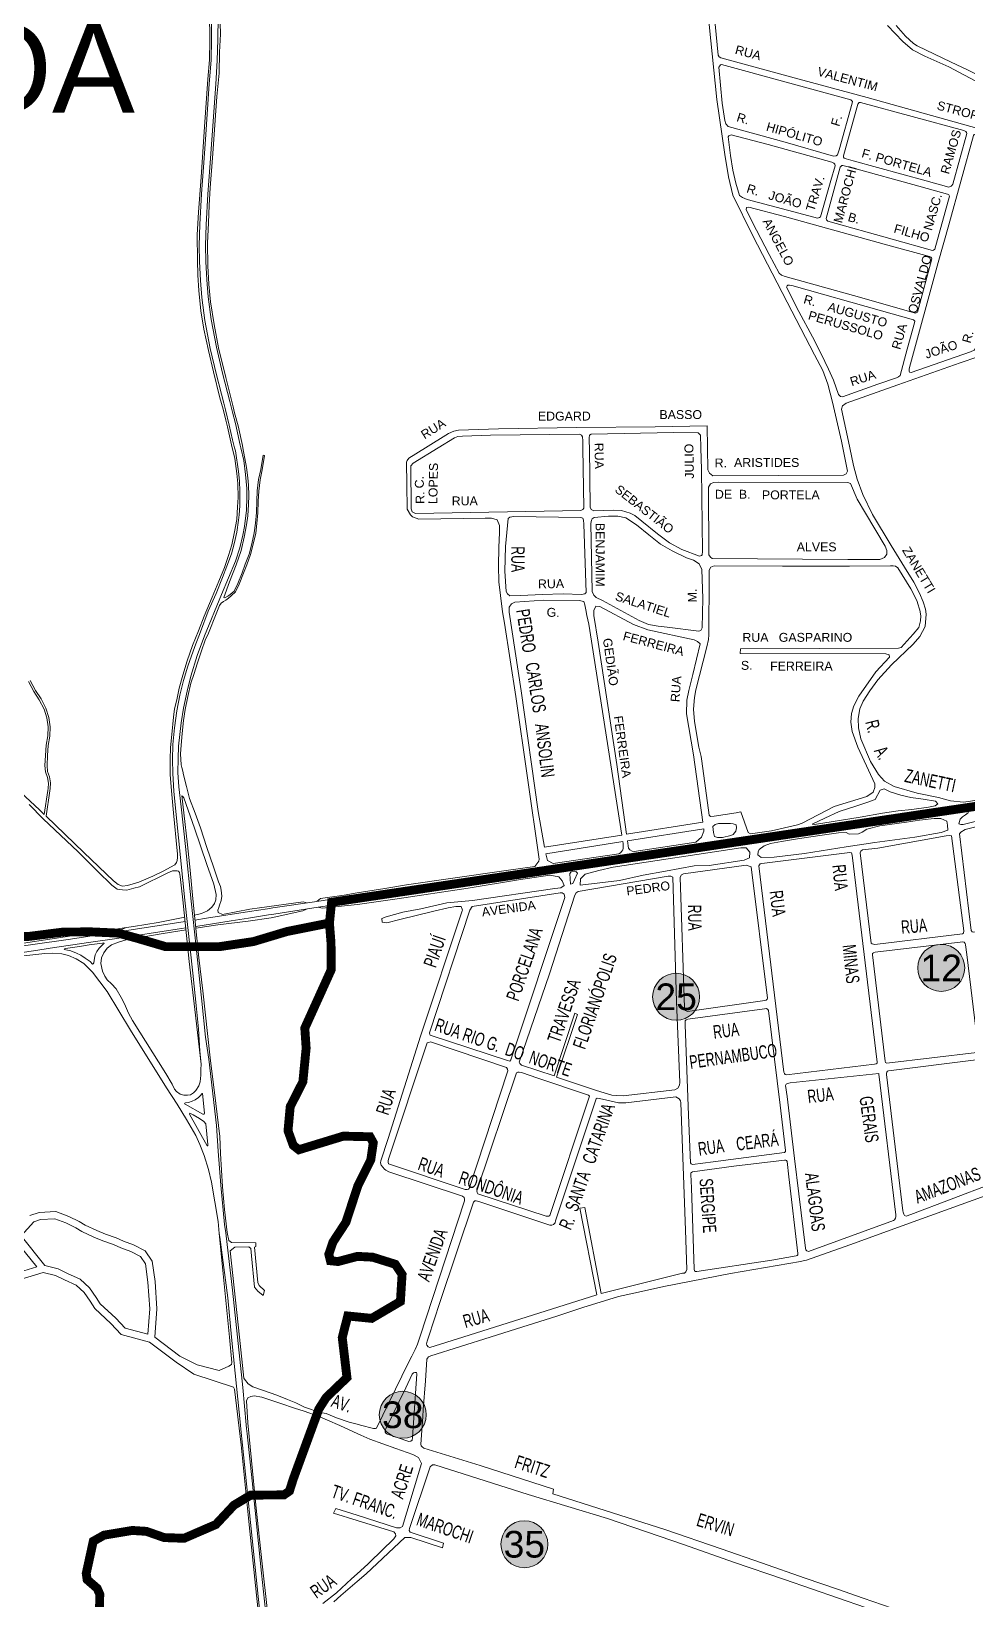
# Model space of a CAD drawing. Header units: millimetres. Extents: x 617885 to 663705, y 7172943 to 7234736.
# Drawn here: x 643034 to 644087, y 7182505 to 7184268 of the extents above; entities that cross this region are included whole.
import ezdxf
from ezdxf.enums import TextEntityAlignment as Align

# ---------------------------------------------------------------- set-up
doc = ezdxf.new("R2010")
doc.units = ezdxf.units.MM
for name, color, linetype in [('BAIRROS', 12, 'Continuous'), ('Equipamentos Públicos', 171, 'Continuous'), ('Escolas Municipais', 21, 'Continuous')]:
    doc.layers.add(name, color=color, linetype=linetype)
doc.layers.add('TOP_VIAS 10.000', color=7, linetype='Continuous', lineweight=9)
doc.layers.add('VIAS', color=7, linetype='Continuous', lineweight=5)
doc.styles.add('LDUP', font='LDUP.SHX')
doc.styles.get("Standard").update_dxf_attribs({"font": 'arial.ttf'})

msp = doc.modelspace()

# ---------------------------------------------------------------- hatches: boundary and pattern name
at = {"layer": 'Equipamentos Públicos', "true_color": 0xb3b3ff}
h = msp.add_hatch(color=151, dxfattribs=at)
edge = h.paths.add_edge_path()
edge.add_arc((643758.8, 7183182.6), 26.4, 0, 360)
h = msp.add_hatch(color=151, dxfattribs=at)
edge = h.paths.add_edge_path()
edge.add_arc((643451.4, 7182712.6), 26.4, 0, 360)
at = {"layer": 'Escolas Municipais'}
h = msp.add_hatch(color=21, dxfattribs=at)
edge = h.paths.add_edge_path()
edge.add_arc((644056.9, 7183215.1), 26.4, 0, 360)
h = msp.add_hatch(color=21, dxfattribs=at)
edge = h.paths.add_edge_path()
edge.add_arc((643588.1, 7182567), 26.4, 0, 360)

# ---------------------------------------------------------------- linework, layer by layer
at = {"layer": 'BAIRROS', "lineweight": 40, "ltscale": 0.3, "const_width": 10}
for points in [[(642950.6, 7183249.7), (643030, 7183250.4), (643069.8, 7183255.4), (643100.9, 7183255.6), (643131.4, 7183254.2), (643152.3, 7183248.5), (643184.6, 7183239), (643245.4, 7183239), (643283.4, 7183244.7), (643321.4, 7183256.1), (643368.9, 7183265.6), (643371.3, 7183288.9), (644344.1, 7183433.7), (644503, 7183461), (644604, 7183495), (644650, 7183520), (644711, 7183563), (644979, 7183826), (645093.8, 7183935.2)], [(643109.9, 7182465.2), (643110.6, 7182510.8), (643107.7, 7182517.4), (643096.4, 7182527.2), (643095.4, 7182534.3), (643103.3, 7182570.4), (643115.4, 7182577.2), (643147.2, 7182582.5), (643163, 7182581.5), (643183, 7182574.5), (643205.4, 7182573.7), (643241.2, 7182589.2), (643261.5, 7182610.9), (643280.3, 7182622.2), (643317.7, 7182622.5), (643323.9, 7182626.8), (643328.4, 7182640.9), (643357, 7182719), (643365.2, 7182731.9), (643388.6, 7182754.4), (643383.3, 7182799.4), (643389.5, 7182823.7), (643416.4, 7182821), (643448.7, 7182840), (643450.6, 7182870.4), (643443, 7182881.8), (643417.5, 7182889.8), (643400.4, 7182890.7), (643378.6, 7182884.9), (643370, 7182885.8), (643368.2, 7182893.1), (643372.9, 7182906.9), (643387.4, 7182929), (643400.9, 7182970.2), (643415.4, 7182999.2), (643418.2, 7183018.5), (643414.5, 7183025.2), (643384.5, 7183025.9), (643334.5, 7183010.6), (643328.2, 7183015.6), (643322.3, 7183032), (643324.8, 7183059.1), (643339, 7183087), (643342.7, 7183124.9), (643341.2, 7183147.4), (643370.8, 7183212.8), (643370.7, 7183242.9), (643368.9, 7183265.6), (643371.3, 7183288.9), (644344.1, 7183433.7)]]:
    msp.add_lwpolyline(points, dxfattribs=at)
at = {"layer": 'Equipamentos Públicos', "color": 7, "lineweight": 5}
for centre in [(643758.8, 7183182.6), (643451.4, 7182712.6)]:
    msp.add_circle(centre, 26.4, dxfattribs=at)
at = {"layer": 'Escolas Municipais', "color": 7, "lineweight": 5}
for centre in [(644056.9, 7183215.1), (643588.1, 7182567)]:
    msp.add_circle(centre, 26.4, dxfattribs=at)
at = {"layer": 'VIAS', "color": 253, "flags": 128}
for points in [[(643800.1, 7183768.5), (643947.2, 7183769), (643950, 7183770.6), (643951.5, 7183773.5), (643946.2, 7183800), (643944.7, 7183807.5), (643934.8, 7183851.1), (643929.4, 7183871.5), (643923.7, 7183886.7), (643914.5, 7183904.4), (643883.6, 7183963.8), (643844.8, 7184039.1), (643822.7, 7184083.9), (643817.5, 7184104.5), (643813.6, 7184129.8), (643804.4, 7184191.7), (643792.7, 7184309.2)], [(643223.9, 7183988.2), (643222.7, 7184009.3), (643222.5, 7184027.4), (643223.1, 7184051.1), (643225.2, 7184085.6), (643227.4, 7184115.5), (643229.6, 7184146.6), (643233.8, 7184209.2), (643235.7, 7184235.9), (643236.4, 7184259.2), (643236.4, 7184284.1)], [(643245.8, 7184289.6), (643246.2, 7184265), (643245.4, 7184244.7), (643244.9, 7184221.2), (643242.4, 7184194.8), (643240.5, 7184168.3), (643237.9, 7184130.8), (643234.9, 7184092.2), (643233.7, 7184072.6), (643232.7, 7184052.8), (643231.7, 7184030.2), (643232.2, 7184004.4), (643233.3, 7183983.9), (643235.3, 7183964.2), (643239.4, 7183938.6), (643244.3, 7183912.3), (643252.3, 7183879), (643260.5, 7183845.9), (643262.3, 7183839.4), (643266.4, 7183824.8), (643271.1, 7183802.7)], [(643802.6, 7184276.4), (643805.9, 7184241.5), (643807.2, 7184239.5), (643808.9, 7184238.5), (643891.4, 7184215.9), (643973.6, 7184193.7), (644090.4, 7184161.1), (644153.3, 7184143.6), (644155.9, 7184143.1), (644158.3, 7184143.6), (644159.7, 7184144.7), (644168.4, 7184175.8), (644168.7, 7184177.8), (644168.5, 7184179.5), (644165.8, 7184181.7), (644100.8, 7184209.6), (644065.3, 7184228.3), (644038.4, 7184240.2), (644024.6, 7184247.6), (644013.6, 7184257), (643996.4, 7184274.7)], [(643262.2, 7183800), (643259.8, 7183809), (643256.3, 7183825.3), (643251.9, 7183842.6), (643250, 7183850.3), (643241.7, 7183882.1), (643234.8, 7183911.5), (643228.7, 7183943.1), (643225.4, 7183969), (643223.9, 7183988.2)], [(643355.1, 7183290.3), (643358.8, 7183293), (643385.5, 7183297), (643400, 7183299.4), (643431.3, 7183304.4), (643455.6, 7183308.6), (643565.1, 7183324.1), (643599.9, 7183329.3), (643604.3, 7183335), (643604.6, 7183337.5), (643578.5, 7183520.2), (643565.9, 7183602.7), (643563.7, 7183615.4), (643561.3, 7183634), (643559.4, 7183649.1), (643559.1, 7183667.1), (643559.5, 7183687.8), (643560.1, 7183704.7), (643560.3, 7183712.4), (643557.6, 7183718.9), (643551.3, 7183720.9), (643544, 7183720.9), (643469.6, 7183719.6), (643462.2, 7183722.3), (643460, 7183724.6), (643456.4, 7183731.1), (643456, 7183758.6), (643455.7, 7183783.7), (643456.2, 7183785.7), (643458, 7183788.1), (643477.1, 7183800), (643502.7, 7183816), (643508.8, 7183818.8), (643514.2, 7183819.7), (643559.1, 7183821.3), (643647, 7183822.7), (643735.1, 7183823.7), (643793.8, 7183824.8), (643794.2, 7183800), (643794.6, 7183775.1), (643796.5, 7183771.3), (643800.1, 7183768.5)], [(643271.1, 7183802.7), (643271.6, 7183800), (643275.8, 7183777.8), (643277.2, 7183766.1), (643277.9, 7183758), (643278.2, 7183746.3), (643277.9, 7183736.2), (643277.1, 7183723.6), (643275.6, 7183713.2), (643273.1, 7183699.3), (643269.5, 7183684.3), (643264.1, 7183668.5), (643256.6, 7183649.2), (643250.1, 7183631.6), (643251.2, 7183631.4), (643254.5, 7183633), (643255.9, 7183633.8), (643257.3, 7183634.9), (643261.8, 7183638.9), (643266, 7183647.2), (643270.7, 7183659.5), (643274.3, 7183669.1), (643278.6, 7183680.5), (643281.5, 7183691.8), (643284.3, 7183704.4), (643285.7, 7183715.1), (643286.8, 7183727), (643287.1, 7183740), (643287.8, 7183751.5), (643289.3, 7183764.4), (643291.7, 7183775.5), (643294.2, 7183791.5), (643295.9, 7183791.2), (643293.3, 7183775.2), (643290.9, 7183764.1), (643289.4, 7183751.3), (643288.8, 7183740), (643288.5, 7183726.9), (643287.4, 7183715), (643286, 7183704.1), (643283.2, 7183691.4), (643280.2, 7183679.9), (643275.9, 7183668.5), (643272.3, 7183658.9), (643267.5, 7183646.5), (643263.2, 7183637.9), (643258.4, 7183633.6), (643255.4, 7183630.7), (643252.5, 7183628.7), (643249.7, 7183627.1), (643247.1, 7183625.4), (643245.4, 7183622.5), (643241.6, 7183613.4), (643232.7, 7183591.6), (643229.3, 7183583.7), (643225.2, 7183571.6), (643220, 7183557.2), (643216.6, 7183546.3), (643213.2, 7183535.1), (643209.6, 7183520.4), (643206.8, 7183505.7), (643204.8, 7183493.2), (643203.2, 7183478.7), (643202.3, 7183465.5), (643201.5, 7183455.9), (643202.3, 7183443.3), (643202.9, 7183440.6), (643203.9, 7183436.3), (643204.6, 7183432.2), (643208, 7183419), (643211.6, 7183405.7), (643218, 7183389.2), (643223.8, 7183372.6), (643231.1, 7183350.3), (643238.6, 7183328.8), (643244, 7183311.9), (643246.2, 7183306.5), (643247.3, 7183302.6), (643247.9, 7183295.7), (643247.1, 7183290.9), (643245.1, 7183285.6), (643244.4, 7183283), (643243.5, 7183280), (643243.9, 7183277.5), (643248.5, 7183275.2), (643279.4, 7183281.1), (643290.4, 7183282.7), (643339.3, 7183289.2), (643343.2, 7183288.3)], [(643261.8, 7183692.1), (643264.6, 7183705), (643266.7, 7183718.7), (643267.4, 7183724.5), (643268.2, 7183734.8), (643268.3, 7183751), (643267.8, 7183762.4), (643266.6, 7183773.4), (643263.1, 7183796.5), (643262.2, 7183800)], [(643224.7, 7183106.8), (643223, 7183121.5), (643221.7, 7183146.6), (643219.4, 7183169.2), (643215.1, 7183209.2), (643206.1, 7183291.4), (643199, 7183361.4), (643193.9, 7183413.6), (643192.7, 7183434.1), (643192.4, 7183448.9), (643192.9, 7183466.4), (643194.7, 7183485.2), (643197.4, 7183504.3), (643200.8, 7183521.8), (643204.8, 7183538.4), (643209.7, 7183554.4), (643217.7, 7183576.5), (643223.8, 7183592.9), (643232.6, 7183616.3), (643241.5, 7183636), (643248.7, 7183654.1), (643253.6, 7183666.7), (643258.8, 7183680.8), (643261.8, 7183692.1)], [(643649.8, 7183628.4), (643610, 7183628.5), (643577.5, 7183626.3), (643573.5, 7183624.5), (643571.1, 7183620.7), (643571.2, 7183615.3), (643584.5, 7183526.7), (643603.6, 7183391), (643610.6, 7183350.8)], [(643657.3, 7183617.9), (643656.3, 7183623.3), (643654.9, 7183627.1), (643649.8, 7183628.4)], [(643610.6, 7183350.8), (643697.6, 7183364.5), (643660.6, 7183601.8), (643658.3, 7183611.5), (643657.3, 7183617.9)], [(643789, 7183378.9), (643703.1, 7183365.4), (643692.1, 7183444), (643671, 7183581.2), (643666.2, 7183611.5), (643666.4, 7183617), (643668.4, 7183622), (643673.1, 7183621.6), (643710.8, 7183601.1), (643727.1, 7183595.1), (643779.1, 7183583.9), (643782.8, 7183582.3), (643785.8, 7183579.5), (643777.4, 7183545.1), (643773, 7183526.9), (643770.8, 7183516), (643770.6, 7183500.8), (643778.5, 7183454.8), (643789, 7183378.9)], [(643217.7, 7183268.9), (643230.7, 7183270.9), (643279, 7183278.6), (643299.4, 7183281.7), (643305.4, 7183282.6), (643354.8, 7183289.9), (643400, 7183296.8), (643508.8, 7183313.3), (643667.4, 7183337), (643674, 7183338), (643908.8, 7183373.3), (644082.1, 7183399), (644194.3, 7183415.7)], [(643356.4, 7183283.3), (643360.9, 7183282.2), (643400.3, 7183286.3), (643445, 7183292.9), (643524.9, 7183304.6), (643581.4, 7183314), (643616.7, 7183319.2), (643626.9, 7183317.6), (643630.5, 7183313.1), (643632.7, 7183307.8), (643629, 7183305.3), (643622.4, 7183304.2), (643529.6, 7183290.9), (643501.1, 7183288.2), (643471.7, 7183281.7), (643451.5, 7183277.6), (643432.7, 7183272.7), (643427.9, 7183270.8), (643428.1, 7183266.6), (643433.6, 7183265.9), (643448.1, 7183269.7), (643486.4, 7183278.9), (643502.6, 7183282.7), (643510.9, 7183284.2), (643517, 7183284), (643518.2, 7183281.2), (643518.6, 7183280.2), (643518.3, 7183279.1), (643471.4, 7183138.2), (643434.8, 7183023.4), (643426.7, 7182998.2), (643426.3, 7182995.9), (643426.9, 7182993.3), (643428.8, 7182990.9), (643430.9, 7182988.9), (643432.4, 7182987.6), (643435.7, 7182985.8), (643518.5, 7182958.3), (643520.3, 7182957), (643520.8, 7182955), (643520.8, 7182953.1), (643470.5, 7182800), (643467.8, 7182791.8), (643465.4, 7182786.1), (643461.5, 7182778.5), (643457.4, 7182770.8), (643422, 7182697.6), (643420.8, 7182697.1), (643418.6, 7182697), (643404, 7182700.9), (643400, 7182701.9), (643391.1, 7182704.2), (643376.7, 7182709.2), (643365.3, 7182714.1), (643358.4, 7182715.1), (643340.9, 7182721.1), (643331.1, 7182725.9), (643321.8, 7182729.9), (643309.6, 7182734.8), (643294.9, 7182739.7), (643282.9, 7182744), (643277.4, 7182747.4), (643273.4, 7182752.8), (643272.7, 7182753.9), (643267.8, 7182800), (643257.3, 7182897.1), (643262.6, 7182901), (643278.3, 7182901.6), (643280.5, 7182899.4), (643281.2, 7182891.2), (643284.7, 7182855.9), (643288.5, 7182851.4), (643294.4, 7182846.6), (643295.8, 7182852.3), (643290, 7182857.8), (643288.2, 7182861.5), (643284.6, 7182901), (643286.2, 7182901.7), (643286.1, 7182906.1), (643258.7, 7182906.3), (643255.6, 7182908.5), (643253.9, 7182917.4), (643250.7, 7182943.5), (643248.8, 7182969), (643246.3, 7183006.4), (643245.5, 7183025.6), (643241.1, 7183062.7), (643234.9, 7183113.8), (643226.6, 7183189.2), (643222.2, 7183226.6), (643215.2, 7183292.8), (643212.4, 7183325.1), (643209.2, 7183353.4), (643205.3, 7183389.3), (643203.3, 7183405.6), (643203, 7183408.5), (643203.8, 7183408.3), (643205, 7183406.5), (643217.2, 7183372.2), (643230.9, 7183331.3), (643238.7, 7183309.3), (643241.5, 7183297.6), (643241.1, 7183291.5), (643239.6, 7183287.4), (643236.6, 7183283.4), (643231.7, 7183279.4), (643224.9, 7183276.2), (643217.1, 7183274.5)], [(643218.5, 7183261.8), (643258.2, 7183267.9), (643277.9, 7183271), (643300.3, 7183274.6), (643306.2, 7183275.7), (643356.3, 7183283.3), (643400, 7183289.9), (643509.8, 7183306.4), (643668.6, 7183330.3), (643675.1, 7183331.5), (643909.8, 7183366.5), (644083.1, 7183392.2), (644195.3, 7183408.8)], [(644087.5, 7183389.9), (644084.1, 7183387.3), (644081, 7183385.1), (644078.3, 7183382.2), (644076.9, 7183377.2), (644078.8, 7183376.3), (644081.7, 7183376.5), (644119.6, 7183385.8)], [(644110.7, 7183377.6), (644083.8, 7183370.9), (644079, 7183367.9), (644077.6, 7183365.7), (644090.7, 7183257), (644091.7, 7183255.8), (644093.4, 7183255.2), (644192.6, 7183267.2), (644194.4, 7183268.1), (644194.9, 7183270.3)], [(643206.2, 7183272.3), (643176.2, 7183266), (643148.6, 7183261.6), (643140.5, 7183260.6), (643126.3, 7183254.8), (643075.1, 7183247.2), (642997.9, 7183236), (642925.5, 7183224.8), (642838, 7183211.6), (642770.8, 7183199.9), (642749.3, 7183196.7)], [(643343.1, 7183281.2), (643338.9, 7183279.2), (643303.3, 7183271.3), (643277.5, 7183267.7), (643243.5, 7183263.4), (643218.7, 7183259.6)], [(642754.2, 7183191), (642771.8, 7183193.7), (642856.1, 7183206.9), (642934.1, 7183218.9), (643005.5, 7183229.7), (643038.8, 7183234.8), (643054.7, 7183237.4), (643100.7, 7183243.9), (643129.9, 7183248.1), (643197.7, 7183258.7), (643207.4, 7183260.1)], [(643140.5, 7183260.6), (642938.4, 7183229.6)], [(643206.7, 7183267.2), (643126.3, 7183254.8)], [(643004.7, 7183226.6), (643048.9, 7183231.3), (643058, 7183231.7), (643067.9, 7183230.9), (643075.4, 7183228.9), (643084.1, 7183225.4), (643092.5, 7183220), (643102.3, 7183210.4), (643118.8, 7183188.5), (643145, 7183145.2), (643185.8, 7183080.1), (643197.8, 7183061.8), (643208.1, 7183044.7), (643218.5, 7183026.5), (643223.1, 7183016.5), (643228, 7183004.2), (643232.9, 7182988.3), (643236.1, 7182974.3), (643243.6, 7182930.1), (643245, 7182916.5), (643245.5, 7182912.3), (643254.6, 7182844), (643258.8, 7182800), (643262.7, 7182759.5), (643268.8, 7182701), (643269.2, 7182696.4), (643271.2, 7182678.5), (643288.9, 7182508.4), (643300.5, 7182401.2)], [(643820.4, 7182999.8), (643880.7, 7183007.6), (643881.6, 7183008.5), (643881.9, 7183009.7), (643875.7, 7183060.9), (643862.6, 7183167.3), (643861.9, 7183168.5), (643860.3, 7183169.3), (643858.2, 7183169.2), (643771.8, 7183157.5), (643770.2, 7183156.8), (643769.1, 7183155.6), (643768.9, 7183151), (643772.8, 7183049.5), (643775.1, 7182995.8), (643775.7, 7182994.7), (643777.2, 7182994.2), (643800.3, 7182997.2), (643820.4, 7182999.8)], [(643892, 7183000.9), (643896.7, 7182961.2), (643904.2, 7182900), (643904.8, 7182898.1), (643905.9, 7182896.9), (643907.8, 7182896.2), (644003.1, 7182930.9), (644004.4, 7182931.9), (644005.5, 7182933.6), (644005.9, 7182935.6), (644005.8, 7182937.5), (643986.8, 7183095.5), (643986.6, 7183096.3), (643886.9, 7183085.7), (643883.9, 7183085.1), (643882.6, 7183084.3), (643881.9, 7183082.7), (643883.7, 7183070.3), (643892, 7183000.9)], [(643777.3, 7182985.7), (643823.6, 7182992), (643880.7, 7182998.9), (643882, 7182998.8), (643883, 7182998.5), (643883.5, 7182997.3), (643885.5, 7182980.2), (643895.8, 7182893.8), (643895.6, 7182892.5), (643894.8, 7182891.8), (643893.6, 7182891.2), (643866.5, 7182886.4)], [(643866.5, 7182886.4), (643782.2, 7182873.6), (643780.4, 7182873.6), (643779.5, 7182874.5), (643779, 7182876.2), (643775.9, 7182967.6), (643775.2, 7182982.8), (643775.5, 7182984.5), (643776, 7182985.2), (643777.3, 7182985.7)], [(644001.6, 7182495), (643969.2, 7182506.4), (643940.3, 7182516.3), (643903.9, 7182529), (643854.9, 7182546.1), (643809.5, 7182561.9), (643745.9, 7182583.5), (643620.3, 7182623.8), (643621, 7182628.8), (643538.4, 7182655.5), (643475.1, 7182675.2), (643473.1, 7182676.4), (643472, 7182677.7), (643471.5, 7182679.5), (643473.8, 7182710.3), (643474.4, 7182718.4), (643476.8, 7182750.8), (643478.3, 7182775), (643479, 7182776.4), (643480.3, 7182777.6), (643482.8, 7182778.8), (643549.6, 7182800), (643579.1, 7182809.4), (643592.5, 7182813.4), (643624.5, 7182823.4), (643654, 7182833.1), (643693.8, 7182845.5), (643713, 7182849.8), (643745, 7182856.9), (643819.9, 7182871.3), (643898.7, 7182885), (643901.8, 7182885.6), (643905.3, 7182886.3), (643954, 7182903.7), (644013, 7182925), (644110.3, 7182960.2)], [(643244.8, 7182762.5), (643255.7, 7182767.4), (643258.8, 7182769), (643259.3, 7182771.3), (643256.4, 7182800), (643249.4, 7182871.1), (643246.8, 7182897.6), (643245.3, 7182912.6), (643244.9, 7182916.4), (643243.6, 7182930.1)]]:
    msp.add_lwpolyline(points, dxfattribs=at)
at = {"layer": 'VIAS', "color": 253}
for points in [[(643032.4, 7183538.4), (643038.5, 7183527), (643044.6, 7183517.7), (643050.1, 7183507.1), (643053.4, 7183496.7), (643054.8, 7183486.2), (643054.4, 7183475.8), (643052.7, 7183465.3), (643051.7, 7183453.8), (643051.4, 7183442.6), (643051.8, 7183436), (643054, 7183429.8), (643055.2, 7183423.1), (643055, 7183416.7), (643054.5, 7183414.2), (643050.3, 7183385.7), (643092.7, 7183345), (643126.1, 7183312.9), (643131.3, 7183308.8), (643136, 7183307.1), (643141.8, 7183307.6), (643154.5, 7183311.5), (643170.4, 7183318.3), (643181.8, 7183324), (643194.9, 7183331), (643196.8, 7183333.6), (643197.7, 7183336), (643198.1, 7183339.3), (643198, 7183343.4), (643197.7, 7183346.8), (643193.6, 7183389.6), (643191.1, 7183414.3), (643189.7, 7183432.6), (643189.6, 7183449.4), (643190.3, 7183462.8), (643191.6, 7183477.5), (643193.6, 7183497.2), (643194.8, 7183506.4), (643197.2, 7183516.6), (643199.9, 7183529.6), (643204.1, 7183544.2), (643209, 7183560.4), (643214.9, 7183577.7), (643221.7, 7183594.3), (643228.1, 7183610.8), (643236.9, 7183631.9), (643244.5, 7183649.9), (643250.9, 7183665.5), (643255.5, 7183678.8), (643259.1, 7183690.7), (643262.2, 7183705.5), (643264.6, 7183719.2), (643265.6, 7183733.5), (643266.1, 7183743.9), (643265.7, 7183759.9), (643264.8, 7183771), (643262.4, 7183787.9), (643259.9, 7183798.6), (643259.6, 7183800), (643254.2, 7183823.7), (643252.5, 7183831.2), (643249.3, 7183843.4), (643245.8, 7183856.3), (643238.6, 7183885.5), (643232.7, 7183909.2), (643227.8, 7183933.3), (643224.2, 7183954), (643221.9, 7183977), (643220.8, 7183994.2), (643220.4, 7184010.9), (643220.3, 7184039.5), (643221.5, 7184065), (643224.7, 7184104.2), (643228.5, 7184161), (643232, 7184214.3), (643234, 7184236.1), (643234.4, 7184257.9), (643234, 7184289.1)], [(643300.4, 7182461), (643292.5, 7182534.5), (643281.9, 7182638.2), (643276.4, 7182691.2), (643275.8, 7182697.1), (643275.4, 7182701.4), (643271.4, 7182743.1), (643265.5, 7182800), (643259.9, 7182852.8), (643252.6, 7182913.7), (643252.2, 7182917.1), (643250.8, 7182926.7), (643246.8, 7182970.8), (643243.7, 7183008.9), (643241.9, 7183038), (643233.1, 7183112.5), (643229.5, 7183137.2), (643225.4, 7183177.8), (643219, 7183238.3), (643213.4, 7183290.1), (643207, 7183351.5), (643202.2, 7183396.3), (643199.7, 7183418.8), (643198.4, 7183435), (643198.8, 7183450.4), (643199.3, 7183464.6), (643202.3, 7183490.7), (643204.6, 7183507), (643209, 7183526.4), (643212.9, 7183543.1), (643220.3, 7183566.2), (643228.3, 7183588.5), (643247.5, 7183634.8), (643263.2, 7183672.5), (643268.2, 7183687.6), (643271.4, 7183701.7), (643273.5, 7183711.3), (643275.6, 7183729.7), (643276.1, 7183744.3), (643276.1, 7183754.1), (643274.6, 7183770), (643272.5, 7183785.6), (643269.2, 7183800), (643268.6, 7183803), (643263.2, 7183827.1), (643259.9, 7183840.1), (643256.9, 7183852), (643248.7, 7183883.8), (643241.8, 7183913), (643235.8, 7183944.3), (643232.5, 7183969.7), (643231.1, 7183988.7), (643229.8, 7184009.6), (643229.6, 7184027.3), (643230.2, 7184050.8), (643232.3, 7184085.1), (643234.5, 7184115), (643236.8, 7184146.1), (643241, 7184208.7), (643242.8, 7184235.6), (643243.5, 7184259.1), (643243.6, 7184284.3)], [(644006.4, 7184274.7), (644016.9, 7184262.8), (644025.6, 7184254.4), (644029.8, 7184251.9), (644068.2, 7184233.7), (644086.3, 7184225), (644108.5, 7184213.7)], [(644193.9, 7183418), (644084.7, 7183401.7), (644081.8, 7183401.3), (644067.2, 7183403.1), (644053.7, 7183406.6), (644029.8, 7183411.5), (644004, 7183418.9), (643993.1, 7183425.2), (643986.2, 7183432.5), (643977.5, 7183447.3), (643966.5, 7183472.7), (643963.8, 7183485.2), (643963.5, 7183495.7), (643965.4, 7183506.5), (643969.3, 7183514.9), (643976.6, 7183526.7), (643985.6, 7183539.2), (644001.1, 7183555.9), (644025.4, 7183579), (644033, 7183587.8), (644039, 7183598.9), (644040.1, 7183612.8), (644039.2, 7183618.5), (644036.5, 7183626.8), (644032.3, 7183636.6), (644026.1, 7183648.8), (644015.5, 7183665.8), (644000.5, 7183690), (643979.5, 7183725), (643968.9, 7183747.4), (643962.2, 7183764.6), (643958.1, 7183780.1), (643954, 7183800), (643952.5, 7183807.1), (643944.9, 7183843.2), (643945.9, 7183847), (643949.9, 7183850.3), (644008, 7183870.6), (644078.4, 7183895.3), (644117.8, 7183909)], [(643011.2, 7183422.1), (643042.9, 7183392.8), (643048.2, 7183387.7), (643052.2, 7183414.6), (643052.7, 7183417), (643052.9, 7183422.9), (643051.8, 7183429.2), (643049.5, 7183435.5), (643049, 7183442.6), (643049.4, 7183453.9), (643050.4, 7183465.6), (643052.1, 7183476), (643052.5, 7183486.1), (643051.1, 7183496.2), (643048, 7183506.2), (643042.6, 7183516.5), (643036.5, 7183525.8), (643030.3, 7183537.3)], [(643207.7, 7183257.9), (643181.8, 7183253.9), (643140.3, 7183246.6), (643131.5, 7183244.1), (643123.8, 7183240.9), (643118.9, 7183237.1), (643115.2, 7183231.9), (643112.6, 7183226.4), (643111.8, 7183219.9), (643113.5, 7183211.4), (643116.3, 7183205.9), (643119, 7183201.6), (643123.7, 7183197), (643128.9, 7183191.4), (643134.6, 7183181.7), (643138.6, 7183174.5), (643142.8, 7183164.2), (643147.6, 7183156.1), (643184.9, 7183096.3), (643191.9, 7183084.2), (643194.8, 7183078.9), (643197, 7183076), (643201, 7183073), (643205.2, 7183071.9), (643209.2, 7183071.8), (643212.8, 7183072.5), (643216.2, 7183074.5), (643218.8, 7183077.1), (643221.9, 7183082.6), (643223.4, 7183087.1), (643224.1, 7183094.6), (643224.3, 7183100.7), (643224.7, 7183106.8), (643217.4, 7183168.3), (643211.3, 7183222.4), (643204.2, 7183291.7), (643201.1, 7183317.7), (643200.3, 7183322.2), (643199, 7183323.8), (643197.8, 7183324.1), (643192.5, 7183324.2), (643187.2, 7183322.1), (643155.4, 7183306.2), (643148.9, 7183304.7), (643141.2, 7183302.6), (643136.2, 7183302.9), (643130.3, 7183303.8), (643124.1, 7183308.2), (643108.1, 7183323.9), (643086.3, 7183345.7), (643046.9, 7183382.6), (643031.2, 7183398.8)], [(643650.9, 7183308.3), (643695.1, 7183313.5), (643721.6, 7183319.3), (643746.9, 7183324), (643778.9, 7183329.9), (643796.1, 7183330.1), (643835.3, 7183336.2), (643841.4, 7183338.8), (643841.6, 7183345.2), (643837.4, 7183350.1), (643831.7, 7183350.1), (643688.1, 7183328.5), (643671.9, 7183324.7), (643656.6, 7183320.5), (643651.2, 7183315.4), (643650.9, 7183308.3)], [(643639.1, 7183321.1), (643639.9, 7183309.1), (643642.5, 7183309.9), (643644.6, 7183314.3), (643647.8, 7183321.8), (643646.1, 7183323.5), (643640.8, 7183323.2), (643639.1, 7183321.1)], [(643070.6, 7183235.8), (643078.1, 7183234.1), (643084.4, 7183231.8), (643089.2, 7183229.5), (643094.2, 7183226.2), (643099.8, 7183222.2), (643102.4, 7183219.4), (643103.3, 7183219.7), (643103.9, 7183220.7), (643104.6, 7183226), (643105.6, 7183229.6), (643107.4, 7183233.5), (643109.9, 7183237.3), (643114.5, 7183241.9), (643115.5, 7183242.6), (643115.2, 7183243.2), (643113.7, 7183243), (643098.5, 7183240.9), (643087.7, 7183239.2), (643072.1, 7183236.8), (643071, 7183236.5), (643070.6, 7183235.8)], [(643228, 7183050.5), (643228.5, 7183051.7), (643226.3, 7183074), (643225.6, 7183073.7), (643223.5, 7183071.4), (643221.5, 7183069.5), (643217.9, 7183066.8), (643214.5, 7183065.2), (643210.5, 7183063.9), (643207.1, 7183063.2), (643206.1, 7183062.9), (643205.9, 7183062.3), (643206.7, 7183061.7), (643226.6, 7183050.7), (643228, 7183050.5)], [(643211.5, 7183050.8), (643231.4, 7183015), (643232.2, 7183015.1), (643232.2, 7183016.6), (643229.9, 7183039.6), (643227.5, 7183042.4), (643222.8, 7183045.6), (643215.5, 7183049.7), (643211.8, 7183051.6), (643211.5, 7183050.8)], [(643032, 7182936.5), (643042.3, 7182940.1), (643061.3, 7182941.2), (643075.7, 7182935.7), (643087.5, 7182929.8), (643094.1, 7182925.7), (643107.3, 7182919.7), (643117, 7182915.6), (643128.9, 7182911.4), (643137.2, 7182907.8), (643148.7, 7182903.6), (643161.7, 7182896.8), (643169.5, 7182885.4), (643172.8, 7182862.6), (643174.9, 7182831.7), (643172.6, 7182799.8), (643200.8, 7182778.5), (643220, 7182768.9), (643244.8, 7182762.5)], [(643001, 7182866.9), (643039.9, 7182878.9), (643016, 7182908.6)], [(643003.8, 7182859.4), (643046.8, 7182872.7), (643060.9, 7182869.2), (643070.9, 7182864.2), (643084.2, 7182858.4), (643092.9, 7182850.1), (643099.9, 7182840.2), (643104.9, 7182832), (643122.9, 7182815.3), (643134.8, 7182803), (643166.7, 7182794.3), (643196.6, 7182771.6), (643216.5, 7182758.4)], [(643294.5, 7182437.8), (643278.4, 7182592.4), (643269.8, 7182678.6), (643262, 7182741.4), (643261.1, 7182743.8), (643216.5, 7182758.4)], [(643217.2, 7182761.4), (643217.2, 7182761.4)], [(643361.4, 7182500.5), (643377, 7182512.5), (643393.8, 7182528.1), (643400, 7182533.7), (643412.1, 7182544.6), (643414.5, 7182547), (643441.2, 7182572.9), (643443.4, 7182576.6), (643443.1, 7182578.8), (643441.5, 7182580.9), (643400, 7182593.7), (643373.6, 7182601.9), (643376, 7182607.3), (643400, 7182599.6), (643444.5, 7182585.4), (643448.5, 7182585.5), (643450.9, 7182586.9), (643455.8, 7182603), (643472.5, 7182657.9), (643469.1, 7182664.7), (643462.6, 7182668.1), (643443.6, 7182674.8), (643414.4, 7182685.2), (643404.3, 7182689.7), (643400, 7182691.5), (643396, 7182693.3), (643380.6, 7182700.4), (643366.6, 7182706.4), (643357.2, 7182710.8), (643340.3, 7182716.7), (643329.5, 7182720.2), (643314.1, 7182725.2), (643292.9, 7182732.5), (643284.3, 7182733.8), (643280.5, 7182733.3), (643277, 7182731.6), (643275.6, 7182728.3), (643277.2, 7182703.6), (643281.2, 7182661.3), (643286.2, 7182610.9), (643293.3, 7182545), (643299.1, 7182491.3)], [(643373.8, 7182502.2), (643381.7, 7182509.4), (643400, 7182525), (643410.3, 7182533.7), (643453.8, 7182574.4), (643460.3, 7182574.7), (643496.2, 7182563.1), (643497, 7182568.1), (643459.5, 7182580.5), (643458.5, 7182582.3), (643458.8, 7182584.6), (643482.1, 7182653.9), (643484.7, 7182656.3), (643487.6, 7182656.3), (643592.4, 7182623.1), (643681.6, 7182595.9), (643768.2, 7182566.3)], [(643768.2, 7182566.3), (643823.3, 7182547), (643880.8, 7182527.3)], [(643880.8, 7182527.3), (643971.8, 7182495.7), (643989.9, 7182489.1), (644009.5, 7182482.7), (644029.2, 7182476.1)]]:
    msp.add_lwpolyline(points, dxfattribs=at)
at = {"layer": 'VIAS', "color": 253, "flags": 128}
for points in [[(643809.9, 7184231), (643955.3, 7184191.2), (643957, 7184189.5), (643956.8, 7184187.6), (643942.1, 7184134.9), (643940.4, 7184129.4), (643938.8, 7184128.1), (643935.9, 7184128), (643881.4, 7184143.6), (643817.3, 7184161.4), (643814.6, 7184164.4), (643813.7, 7184168.1), (643810.7, 7184187.5), (643806.9, 7184227.9), (643807.8, 7184229.6), (643808.6, 7184230.5)], [(643963.1, 7184186.2), (643964.6, 7184188.1), (643966.2, 7184188.4), (644082.2, 7184156.6), (644084.5, 7184155.6), (644085.4, 7184154.6), (644085.8, 7184153.2), (644069.9, 7184096.3), (644069, 7184095), (644068.2, 7184094), (644065.5, 7184093.1), (644039.8, 7184100), (643958, 7184122.6), (643950, 7184124.8), (643947.8, 7184125.7), (643947.2, 7184126.9), (643947.1, 7184128.3)], [(643862.2, 7184141), (643933.9, 7184121), (643936.1, 7184120.1), (643937.3, 7184118.7), (643937.5, 7184117.1), (643932.6, 7184100.6), (643921.3, 7184059.7), (643920.1, 7184058.8), (643917.9, 7184058.1), (643896.8, 7184063.9), (643838.8, 7184079), (643833.6, 7184081.5), (643830.2, 7184083.5), (643825.9, 7184097.5), (643822.4, 7184112.2), (643819.9, 7184128.6), (643817.2, 7184149.6), (643818.2, 7184150.8), (643820.5, 7184151.8)], [(644065.4, 7184050.5), (644093.3, 7184151.3), (644094, 7184152.1), (644095.2, 7184152.5), (644097.1, 7184152.5), (644155, 7184136.1), (644156.3, 7184134.7), (644156.7, 7184133.4), (644156.5, 7184131.9), (644125, 7184018.2), (644096.1, 7183912.7), (644093.8, 7183909.6), (644089.9, 7183907.9), (644023.1, 7183884.6), (644021.3, 7183885.1), (644020.8, 7183886.2), (644020.7, 7183888.3), (644021.2, 7183890.1), (644053.6, 7184008.3)], [(643929.3, 7184054.9), (643927.9, 7184056.3), (643927.4, 7184057.8), (643943.3, 7184115.5), (643945.1, 7184117.2), (643946.2, 7184117.5), (643962.5, 7184113.2), (644025, 7184096), (644064, 7184085.3), (644065.4, 7184084.5), (644066.2, 7184082.9), (644049.6, 7184023.3), (644048.4, 7184022), (644047, 7184021.7), (644001.6, 7184034.7)], [(643877.4, 7183993.9), (643881.5, 7183992.4), (643958.4, 7183971.1), (644028, 7183951.5), (644030.1, 7183952.3), (644046.5, 7184012.6), (644045.9, 7184013.6), (644045.3, 7184014.2), (644043.6, 7184014.9), (643992.9, 7184029), (643880.5, 7184060), (643840.4, 7184070.6), (643838, 7184070), (643837.5, 7184067.7), (643849.3, 7184044.6), (643863.5, 7184017.3), (643874.6, 7183996.5)], [(643883, 7183980.6), (643883.5, 7183982.1), (643884.4, 7183982.7), (643886.4, 7183982.8), (643888.8, 7183982.3), (643989.9, 7183954), (644025.9, 7183943.9), (644027.1, 7183942.4), (644026.8, 7183940.5), (644018.7, 7183911), (644010.6, 7183881.1), (644008.7, 7183879.6), (644006.8, 7183878.7), (643985.7, 7183871.4), (643945.8, 7183857.2), (643943.8, 7183857.8), (643941.4, 7183860), (643935.6, 7183876.1), (643930, 7183888.4), (643922, 7183905.6), (643912.2, 7183924.6), (643896.8, 7183953.3)], [(643666.4, 7183729), (643688, 7183729.8), (643697.2, 7183729.4), (643707.2, 7183726.3), (643712.4, 7183723.7), (643720.2, 7183717.5), (643737.9, 7183703.1), (643751.4, 7183692.9), (643765.3, 7183685.5), (643784.9, 7183677.9), (643787.2, 7183678.7), (643788, 7183679.6), (643788.6, 7183683.4), (643787.4, 7183775.6), (643786.6, 7183800), (643786.2, 7183814), (643785.1, 7183815.4), (643783.4, 7183816.7), (643755.9, 7183817.1), (643663.4, 7183815.3), (643661.5, 7183814.1), (643660.9, 7183811.3), (643661.1, 7183807), (643661.2, 7183800), (643662.2, 7183733.1), (643663.4, 7183730.4)], [(643491.1, 7183800), (643463.1, 7183782.7), (643460.4, 7183779.6), (643460.9, 7183731.3), (643462.1, 7183728), (643465.6, 7183726), (643651.7, 7183729.6), (643653.9, 7183730.7), (643654.9, 7183732.1), (643654, 7183800), (643653.9, 7183807.8), (643653.5, 7183812.1), (643652.4, 7183814), (643650.3, 7183815.1), (643550.1, 7183814.2), (643518.6, 7183813.2), (643513.3, 7183812.6), (643509.4, 7183811.3)], [(643951.9, 7183674.4), (643799.5, 7183675.6), (643797.3, 7183676.9), (643795.6, 7183679.5), (643795.2, 7183755.5), (643797.6, 7183759.3), (643800.7, 7183760.8), (643806.4, 7183761.2), (643951.9, 7183761), (643954.8, 7183759.7), (643962.3, 7183742.2), (643971.6, 7183726.3), (643993.7, 7183689.4), (643995.8, 7183684.6), (643995.6, 7183680.5), (643993.2, 7183676.7), (643987.7, 7183674.3)], [(643655, 7183714), (643657.5, 7183637.1), (643656.2, 7183635.7), (643652.4, 7183634.8), (643631.9, 7183635.6), (643608.2, 7183635), (643584.2, 7183634), (643571.7, 7183633.5), (643569, 7183635.9), (643567.8, 7183638.2), (643566.3, 7183661.4), (643566.8, 7183688.8), (643569.8, 7183720.4), (643571.7, 7183721.8), (643576.1, 7183722.6), (643651.5, 7183721.7), (643653.7, 7183720.9), (643654.8, 7183718.7)], [(643717.1, 7183605.8), (643727.6, 7183601.4), (643738.7, 7183599.5), (643748.6, 7183598.4), (643784.5, 7183593.7), (643786.6, 7183594.6), (643788.1, 7183597.6), (643788.7, 7183630.4), (643787.8, 7183663.1), (643784.7, 7183669.3), (643778.4, 7183673.5), (643770.6, 7183676.3), (643754.5, 7183683.9), (643741.2, 7183691.5), (643728, 7183702), (643714.4, 7183713.5), (643702.2, 7183721.2), (643693.1, 7183723), (643682.8, 7183723.2), (643666.7, 7183721.5), (643664.5, 7183720.1), (643663.5, 7183718.5), (643663, 7183714.9), (643664.5, 7183638.3), (643666.3, 7183634.4), (643668.8, 7183631.5), (643675.8, 7183628.2)], [(643866, 7183369.2), (643842.5, 7183365.7), (643839.7, 7183367.2), (643831.6, 7183390.7), (643826.2, 7183389.4), (643801.7, 7183385.7), (643797.6, 7183385.5), (643796, 7183387), (643787.6, 7183447.5), (643786.8, 7183452.9), (643784.3, 7183463.3), (643779.5, 7183492.3), (643778.3, 7183506.2), (643779.3, 7183519), (643781, 7183527.7), (643793.4, 7183576.2), (643795.3, 7183584.5), (643795.7, 7183589.6), (643795.8, 7183656.4), (643795.9, 7183662.2), (643798, 7183665.7), (643801.4, 7183667.1), (643878.5, 7183667), (643953.9, 7183666.9), (643999.8, 7183667.3), (644002.9, 7183667.3), (644005.4, 7183666.9), (644008.2, 7183665), (644022.7, 7183641.2), (644029.7, 7183627.3), (644030.1, 7183625.6), (644032.8, 7183617.3), (644034, 7183610.9), (644033.7, 7183605.2), (644031.7, 7183597.9), (644025.4, 7183590.2), (644011.9, 7183575.5), (644009, 7183574.6), (643831.2, 7183574), (643830.8, 7183568.6), (643994.8, 7183568.1), (643998.5, 7183567.1), (643998.8, 7183564.4), (643983.4, 7183547.9), (643964.1, 7183520.6), (643958.7, 7183509.6), (643955.9, 7183501.2), (643955.3, 7183491.6), (643956.7, 7183480.9), (643963.3, 7183463.4), (643975.3, 7183437.4), (643982.1, 7183422), (643982.4, 7183418.1), (643980.2, 7183412.7), (643973.3, 7183407.9), (643936.6, 7183396.6), (643900.7, 7183377.8), (643895.1, 7183375.9), (643870.9, 7183370.3)], [(643965.7, 7183344.6), (643978, 7183242.8), (643979.4, 7183242), (643982.1, 7183241.5), (644080.8, 7183253.4), (644082, 7183254.1), (644082.2, 7183256.7), (644068.6, 7183363.6), (644065.7, 7183363.9), (644062.6, 7183363.7), (643985.7, 7183349.7), (643968.2, 7183347.7), (643966.4, 7183346.4)], [(643956.9, 7183342), (643985, 7183109.2), (643984.8, 7183107.8), (643983.7, 7183107.3), (643982, 7183106.9), (643883, 7183094.7), (643881.4, 7183095.3), (643880.5, 7183096.3), (643880.1, 7183097.8), (643851.8, 7183330), (643853.2, 7183332.1), (643855.2, 7183332.6), (643954.2, 7183344.8), (643955.9, 7183344.5)], [(643843.2, 7183328.9), (643861.5, 7183181), (643861, 7183179.8), (643859.9, 7183178.9), (643858.7, 7183178.5), (643771.5, 7183166.2), (643769.3, 7183167.2), (643768.2, 7183168.7), (643768.3, 7183170.3), (643763.3, 7183317.2), (643764.9, 7183319.7), (643767, 7183320.7), (643837.6, 7183330.7)], [(643633.6, 7183294.4), (643632.9, 7183297.9), (643630.8, 7183299.5), (643628.5, 7183299.4), (643529.5, 7183284.2), (643526.6, 7183279.9), (643481.6, 7183142), (643481.7, 7183140.2), (643482.2, 7183139.3), (643569.2, 7183110.9), (643571.9, 7183110.3), (643573, 7183111.8)], [(644085.7, 7183230.2), (644098.8, 7183122), (644098.5, 7183120.6), (644096.9, 7183120.1), (643995.6, 7183108.1), (643994.3, 7183108.7), (643993.8, 7183110.4), (643979.5, 7183229.6), (643979.6, 7183231.1), (643980.7, 7183231.9), (643982.5, 7183232.6), (644081.4, 7183244.3), (644082.7, 7183243.9), (644083.9, 7183242.7), (644084.2, 7183241.1)], [(643569.7, 7183099.4), (643525.9, 7182967), (643525.2, 7182966.4), (643523.7, 7182965.8), (643521.4, 7182965.9), (643435.3, 7182994.6), (643434.9, 7182996.6), (643434.9, 7182998.3), (643435.5, 7183000.2), (643478.8, 7183130.8), (643480.7, 7183131.3), (643482.4, 7183131.9), (643568, 7183103), (643569.3, 7183101.4)], [(644022.6, 7182937.9), (644017.4, 7182936), (644015.8, 7182936.7), (644014.7, 7182938.3), (644014, 7182940.3), (644013.9, 7182941.8), (643995.3, 7183095.2), (643995.2, 7183096.8), (643995.6, 7183098), (643996.5, 7183098.9), (643997.8, 7183099.4), (644096.2, 7183111.6), (644098.1, 7183111.8), (644099.2, 7183111.4), (644100, 7183110.7), (644100.5, 7183108.7), (644115.8, 7182978.7), (644115.9, 7182976.5), (644115.6, 7182974.4), (644114.7, 7182973.1), (644113.6, 7182972.3)], [(643603.3, 7183091), (643660.3, 7183072.1), (643661.3, 7183070.8), (643660.7, 7183068.6), (643616.7, 7182936.8), (643615.6, 7182936), (643614.2, 7182935.9), (643612.5, 7182936), (643535.8, 7182961.2), (643534.9, 7182962.4), (643534.8, 7182964.3), (643579.1, 7183097), (643580.6, 7183097.7), (643582.3, 7183097.9), (643585, 7183097.4)], [(643656.3, 7182945.6), (643650.6, 7182944.8), (643669.6, 7182847.6), (643518.8, 7182800), (643481.7, 7182788.3), (643479.8, 7182788.9), (643478.5, 7182790.9), (643478.1, 7182792.4), (643478.9, 7182795.4), (643480.4, 7182800), (643493.2, 7182838.9), (643530.9, 7182951.8), (643532.4, 7182953), (643533.8, 7182953.1), (643536.8, 7182952.5), (643616.8, 7182925.9), (643619, 7182925.9), (643620.8, 7182926.5), (643622.6, 7182928.3), (643623.3, 7182930.8), (643668.8, 7183067.9), (643669.8, 7183068.5), (643672.6, 7183068.3), (643694.1, 7183063.5), (643697.4, 7183063.3), (643702.1, 7183063.2), (643758.3, 7183070.1), (643762.1, 7183067.9), (643763.6, 7183065.7), (643764.2, 7183063.3), (643769.2, 7182920), (643770.8, 7182876.1), (643769.8, 7182873.5), (643768.2, 7182872), (643765.9, 7182871.7), (643765.9, 7182871.7), (643674.6, 7182849.1)], [(643462.3, 7182687.2), (643467.3, 7182758.7), (643466.7, 7182760), (643464.8, 7182760.3), (643463.4, 7182759.9), (643462.1, 7182758.2), (643454.8, 7182743), (643431.4, 7182695.2), (643431.4, 7182693.2), (643432.3, 7182691.8), (643434.1, 7182690.9), (643458.1, 7182682.6), (643460.3, 7182682.9), (643461.8, 7182684.2)]]:
    msp.add_lwpolyline(points, close=True, dxfattribs=at)
at = {"layer": 'VIAS', "color": 253}
for points in [[(643911.7, 7183376.8), (643926.2, 7183383.6), (643942.1, 7183390.9), (643961.9, 7183397.5), (643973.3, 7183401.1), (643982.6, 7183404.3), (643988.2, 7183414.8), (643992.6, 7183416.6), (643999.6, 7183413.2), (644011.4, 7183409.2), (644022.8, 7183406.7), (644036.7, 7183404.8), (644050.6, 7183402.5), (644053, 7183399.6), (644050.1, 7183397.2), (644042.6, 7183395.9), (644023.7, 7183393.3), (644008.4, 7183391.6), (643991, 7183389.2), (643965.8, 7183384.5), (643914.3, 7183376.4)], [(643802.7, 7183376.4), (643806.6, 7183377.5), (643813.2, 7183377.5), (643819.8, 7183377.6), (643823.1, 7183377.2), (643826.2, 7183375.9), (643826.8, 7183372.5), (643826.1, 7183368.7), (643823.1, 7183365.1), (643820.4, 7183364), (643810.9, 7183361.7), (643805.5, 7183361.7), (643801.8, 7183363), (643800.7, 7183367.3), (643800.2, 7183374.2)], [(643852.3, 7183348.2), (643857.7, 7183352.5), (643865, 7183354.8), (643877.2, 7183357.4), (643897.4, 7183360.7), (643923.2, 7183364.4), (643941.5, 7183366.8), (643949.9, 7183367.5), (643953.5, 7183365.6), (643963.8, 7183365.8), (643968, 7183367.9), (643973.2, 7183371.2), (643988, 7183375), (644018, 7183379), (644032.6, 7183381.1), (644048.8, 7183383.2), (644056.5, 7183383.2), (644063.1, 7183380.1), (644063.8, 7183375.7), (644064.3, 7183370.1), (644057, 7183367.5), (644027.4, 7183362.1), (643982.3, 7183356.2), (643950.2, 7183351.3), (643903, 7183343.8), (643869, 7183339.6), (643854.6, 7183339.3), (643850.7, 7183342.1), (643850.9, 7183345.7)], [(643711.5, 7183346), (643780.9, 7183356.5), (643787.4, 7183362), (643790.1, 7183368.7), (643789.9, 7183371.5), (643704.1, 7183358), (643705.3, 7183349.9), (643706.9, 7183347.9), (643709.3, 7183346.4)], [(643694.3, 7183343.5), (643696.2, 7183344.6), (643697.9, 7183346.3), (643698.9, 7183347.9), (643699.3, 7183349.5), (643699.1, 7183354.8), (643698.7, 7183357.1), (643612.2, 7183343.5), (643614.3, 7183336), (643620.5, 7183332.4)], [(643621.5, 7183093.6), (643644.7, 7183164.1), (643647.7, 7183162.6), (643624.3, 7183092.2), (643669.1, 7183077.2), (643686.3, 7183072.1), (643692.1, 7183071.5), (643699.1, 7183071.2), (643757.5, 7183077.8), (643760.6, 7183080), (643762.5, 7183083.1), (643763, 7183086.4), (643759.3, 7183177.3), (643755, 7183317.1), (643752.8, 7183318.1), (643749.9, 7183318.1), (643648.7, 7183301.1), (643646.5, 7183299.6), (643645, 7183297), (643616.2, 7183208.6), (643582.4, 7183109), (643583, 7183107.5), (643584.8, 7183105.6)], [(643049, 7182880.4), (643063.7, 7182876.8), (643074.3, 7182871.4), (643088.7, 7182865.2), (643099, 7182855.3), (643106.6, 7182844.6), (643111.2, 7182837.2), (643128.5, 7182821.1), (643139.1, 7182810.1), (643164.8, 7182803.1), (643166.9, 7182831.7), (643164.8, 7182861.8), (643161.9, 7182882.4), (643156.3, 7182890.7), (643145.5, 7182896.3), (643134.2, 7182900.4), (643126, 7182904), (643114.1, 7182908.1), (643104.1, 7182912.3), (643090.3, 7182918.7), (643083.6, 7182922.8), (643072.5, 7182928.4), (643060, 7182933.1), (643043.9, 7182932.2), (643036.6, 7182929.6), (643022.1, 7182913.7)]]:
    msp.add_lwpolyline(points, close=True, dxfattribs=at)

# ---------------------------------------------------------------- texts
at = {"layer": 'BAIRROS', "lineweight": 40, "ltscale": 0.3}
msp.add_text('ITABOA', height=100, dxfattribs=at).set_placement((642637.8, 7184176.8))
at = {"layer": 'Equipamentos Públicos', "color": 7}
for s, p in [('25', (643758.8, 7183182.6)), ('38', (643451.4, 7182712.6))]:
    msp.add_text(s, height=30, dxfattribs=at).set_placement(p, align=Align.MIDDLE_CENTER)
at = {"layer": 'Escolas Municipais', "color": 7}
for s, p in [('12', (644056.9, 7183215.1)), ('35', (643588.1, 7182567))]:
    msp.add_text(s, height=30, dxfattribs=at).set_placement(p, align=Align.MIDDLE_CENTER)
at = {"layer": 'TOP_VIAS 10.000', "color": 251, "style": 'LDUP'}
for s, height, rotation, width, p in [('RUA', 10, 345, 1.04, (643824.3, 7184243.2)), ('VALENTIM', 10, 345, 1.04, (643916.8, 7184218.7)), ('STROPARO', 10, 345, 1.04, (644051.3, 7184180.6)), ('R.', 10, 343, 1.04, (643826, 7184167.4)), ('F.', 10, 73, 1.04, (643942.1, 7184160.6)), ('HIPÓLITO', 10, 344, 1.04, (643859.3, 7184156.7)), ('RAMOS', 10, 74, 1.04, (644065.5, 7184106.9)), ('F. PORTELA', 10, 344, 1.04, (643966.6, 7184126.9)), ('MAROCHI', 10, 75, 1.04, (643945.3, 7184051.9)), ('TRAV.', 10, 73, 1.04, (643914, 7184065)), ('R.', 10, 343, 1.04, (643837.2, 7184087.3)), ('JOÃO', 10, 344, 1.04, (643861.9, 7184079.7)), ('NASC.', 10, 74, 1.04, (644046.3, 7184043.4)), ('B.', 10, 344, 1.04, (643951.1, 7184055.2)), ('ANGELO', 10, 298, 1.04, (643855.7, 7184054.6)), ('FILHO', 10, 344, 1.04, (644002.8, 7184042.2)), ('OSVALDO', 10, 75, 1.04, (644029, 7183950.1)), ('R.', 10, 344, 1.04, (643901.3, 7183962.7)), ('AUGUSTO', 10, 344, 1.04, (643928.5, 7183954.3)), ('PERUSSOLO', 10, 344, 1.04, (643906.5, 7183944.6)), ('RUA', 10, 74, 1.04, (644010.6, 7183909.7)), ('R.', 10, 74, 1.04, (644089.7, 7183916.8)), ('JOÃO', 10, 18, 1.04, (644040.3, 7183900)), ('RUA', 10, 18, 1.04, (643956.3, 7183869.1)), ('RUA', 10, 32, 1.04, (643475.8, 7183809.3)), ('RUA', 10, 271, 1.04, (643667, 7183805.5)), ('JULIO', 10, 91, 1.04, (643778.8, 7183765.3)), ('LOPES', 10, 89, 1.04, (643490.2, 7183736.6)), ('C.', 10, 91, 1.04, (643475.1, 7183754.4)), ('R.', 10, 90, 1.04, (643475.8, 7183736.9)), ('SEBASTIÃO', 10, 322, 1.04, (643689, 7183751.2)), ('BENJAMIM', 10, 270, 1.04, (643668.3, 7183715.5)), ('RUA', 15, 270, 0.69, (643573.4, 7183689.3)), ('ZANETTI', 10, 301, 1.04, (644012.6, 7183684.8)), ('RUA', 10, 1, 1.04, (643603.5, 7183641.8)), ('M.', 10, 91, 1.04, (643782.1, 7183626.2)), ('SALATIEL', 10, 342, 1.04, (643689.4, 7183628.9)), ('PEDRO', 15, 279, 0.69, (643578.9, 7183617.3)), ('G.', 10, 358, 1.04, (643613, 7183610.1)), ('FERREIRA', 10, 345, 1.04, (643698.2, 7183584)), ('GEDIÃO', 10, 278, 1.04, (643676.4, 7183585.2)), ('CARLOS', 15, 279, 0.69, (643589.2, 7183557.4)), ('RUA', 10, 86, 1.04, (643762.5, 7183513.7)), ('ANSOLIN', 15, 277, 0.69, (643600.1, 7183488.9)), ('FERREIRA', 10, 278, 1.04, (643688.6, 7183497.9)), ('R.', 15, 284, 0.69, (643971.4, 7183491.7)), ('A.', 15, 300, 0.69, (643981, 7183459)), ('ZANETTI', 15, 348, 0.69, (644014.9, 7183424.4)), ('RUA', 15, 276, 0.69, (643934.3, 7183330.5)), ('PEDRO', 10, 7.6331, 1.04, (643703.5, 7183296.4)), ('AVENIDA', 10, 7.6331, 1.04, (643540.9, 7183272.9)), ('RUA', 15, 277, 0.69, (643863.7, 7183301.2)), ('RUA', 15, 271, 0.69, (643772, 7183286.1)), ('RUA', 15, 5, 0.69, (644012.4, 7183253.3)), ('PIAUÍ', 15, 71, 0.69, (643488.4, 7183214.3)), ('PORCELANA', 15, 71, 0.69, (643581.4, 7183176.7)), ('MINAS', 15, 276, 0.69, (643945.8, 7183240.5)), ('FLORIANÓPOLIS', 15, 71, 0.69, (643656.3, 7183122.6)), ('TRAVESSA', 15, 71, 0.69, (643627.7, 7183129.6)), ('RUA RIO G.  DO  NORTE', 15, 341.037, 0.69, (643486, 7183144.8)), ('RUA', 15, 7, 0.69, (643801.3, 7183135.4)), ('PERNAMBUCO', 15, 8, 0.69, (643774.9, 7183101.5)), ('RUA', 15, 72, 0.69, (643435, 7183048.6)), ('RUA', 15, 7, 0.69, (643907.5, 7183062.8)), ('CATARINA', 15, 70.5852, 0.69, (643666.9, 7182993.3)), ('GERAIS', 15, 278, 0.69, (643964.8, 7183069.7)), ('CEARÁ', 15, 7, 0.69, (643827.3, 7183009.5)), ('RUA', 15, 8, 0.69, (643784.6, 7183003.9)), ('RUA     RONDÔNIA', 15, 341.037, 0.69, (643467.3, 7182988.6)), ('AMAZONAS', 15, 21, 0.69, (644030.3, 7182949.8)), ('SANTA', 15, 70.5852, 0.69, (643647.6, 7182939.9)), ('SERGIPE', 15, 274, 0.69, (643785, 7182977.9)), ('ALAGOAS', 15, 277, 0.69, (643903.6, 7182983.8)), ('AVENIDA', 15, 70, 0.69, (643481.1, 7182861.3)), ('R.', 15, 66.5852, 0.69, (643640.2, 7182919.3)), ('RUA', 15, 16, 0.69, (643521.8, 7182809.9)), ('AV.', 15, 341, 0.69, (643369.8, 7182722)), ('ACRE', 15, 72, 0.69, (643451.6, 7182617)), ('FRITZ', 15, 342, 0.69, (643576.1, 7182653.3)), ('TV. FRANC.', 15, 341, 0.69, (643369.7, 7182620.2)), ('MAROCHI', 15, 341, 0.69, (643465.6, 7182588.8)), ('ERVIN', 15, 343, 0.69, (643780.7, 7182588)), ('RUA', 15, 35, 0.69, (643354.2, 7182505.4))]:
    msp.add_text(s, height=height, rotation=rotation, dxfattribs=dict(at, width=width)).set_placement(p)
at = {"layer": 'TOP_VIAS 10.000', "color": 251, "style": 'LDUP', "width": 1.04}
for s, p in [('EDGARD', (643603.3, 7183830.6)), ('BASSO', (643740, 7183832.3)), ('R.', (643802.1, 7183777.9)), ('ARISTIDES', (643823.9, 7183778.4)), ('DE', (643802.4, 7183742.7)), ('B.', (643829.3, 7183742.7)), ('PORTELA', (643855.3, 7183742)), ('RUA', (643506.4, 7183735.2)), ('ALVES', (643894.4, 7183683.5)), ('RUA', (643833.3, 7183581.8)), ('GASPARINO', (643874.2, 7183581.8)), ('S.', (643831.6, 7183550.3)), ('FERREIRA', (643864.5, 7183549.5))]:
    msp.add_text(s, height=10, dxfattribs=at).set_placement(p)

doc.saveas('drawing.dxf')
